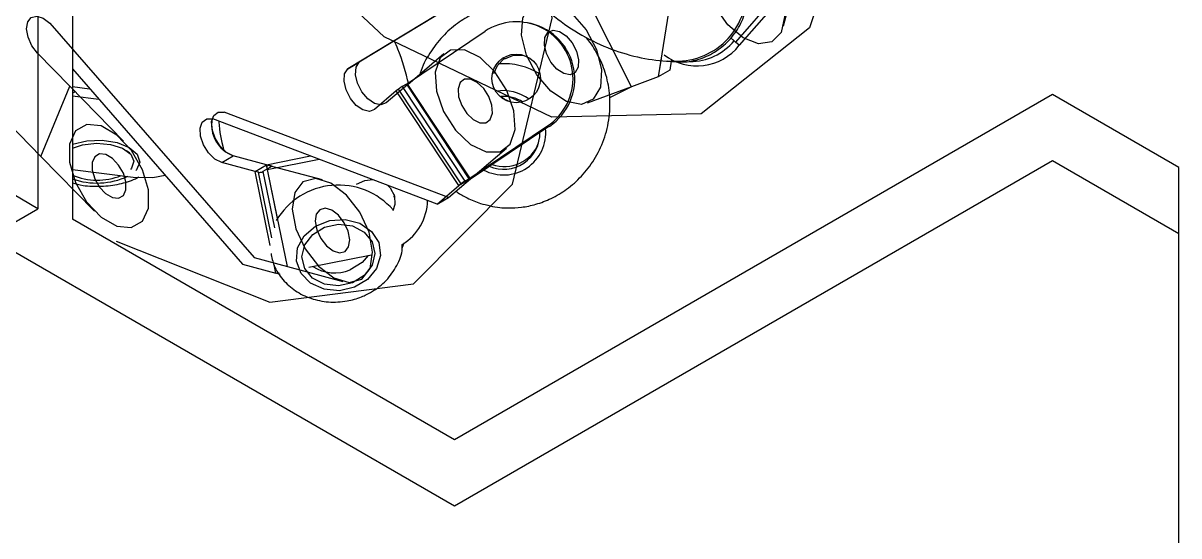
# Model space of a CAD drawing. Header units: millimetres. Extents: x 15 to 415, y 5 to 292.
# Drawn here: x 270.56 to 284.78, y 214 to 220.31 of the extents above; entities that cross this region are included whole.
import ezdxf

# ---------------------------------------------------------------- set-up
doc = ezdxf.new("R2010")
doc.units = ezdxf.units.MM
doc.linetypes.add('CENTERX2', pattern=[20.32, 12.7, -2.54, 2.54, -2.54])

msp = doc.modelspace()

# ---------------------------------------------------------------- linework, layer by layer
at = {"color": 7, "linetype": 'Continuous'}
for p, q in [((278.8287, 222.5713), (278.3705, 219.6461)), ((275.8659, 214.3687), (262.7138, 221.9613)), ((276.6489, 221.0126), (274.6935, 219.8274)), ((280.0888, 220.9552), (279.9091, 220.2691)), ((278.0421, 219.5254), (277.4153, 220.7721)), ((270.8883, 220.3064), (273.3986, 217.4248)), ((271.1324, 219.5326), (270.7363, 219.9368)), ((275.2902, 219.5553), (275.7352, 219.933)), ((270.7776, 218.6701), (271.1324, 219.5326)), ((271.1324, 219.5326), (271.7925, 218.8588)), ((275.2902, 219.5553), (275.0232, 219.3287)), ((276.0595, 218.3917), (275.2902, 219.5553)), ((278.0421, 219.5254), (277.4948, 219.3244)), ((278.3705, 219.6461), (278.0421, 219.5254)), ((275.7925, 218.1651), (273.0326, 219.2135)), ((270.3815, 219.0744), (270.7776, 218.6701)), ((270.7776, 218.6701), (271.4377, 217.9964)), ((273.5522, 218.5671), (273.1424, 218.6769)), ((276.0595, 218.3917), (276.5045, 218.7694)), ((273.8084, 217.315), (273.5522, 218.5671)), ((273.5522, 218.5671), (274.2352, 218.3842)), ((283.2198, 218.6141), (275.8659, 214.3687)), ((284.7755, 217.716), (283.2198, 218.6141)), ((275.7925, 218.1651), (276.0595, 218.3917)), ((284.7755, 209.2254), (284.7755, 217.716)), ((273.3986, 217.4248), (273.8084, 217.315)), ((273.8084, 217.315), (274.4914, 217.132))]:
    msp.add_line(p, q, dxfattribs=at)
at = {"color": 7, "linetype": 'Continuous', "lineweight": 25}
for p, q in [((271.1637, 221.1698), (271.1637, 217.8998)), ((276.6489, 221.0126), (274.6935, 219.8274)), ((280.0888, 220.9552), (279.3215, 220.0752)), ((270.7394, 220.9249), (270.7394, 218.0261)), ((276.5075, 220.931), (274.552, 219.7457)), ((280.1354, 220.9164), (279.3682, 220.0364)), ((276.8086, 220.3018), (276.7859, 220.3072)), ((275.2734, 219.5593), (276.2399, 220.2078)), ((279.2636, 220.1253), (279.3048, 220.089)), ((279.3215, 220.0752), (279.2641, 220.1257)), ((279.3048, 220.089), (279.3215, 220.0752)), ((278.0421, 219.5254), (277.8114, 219.9844)), ((279.3682, 220.0364), (279.3215, 220.0752)), ((274.552, 219.7457), (274.6935, 219.8274)), ((276.4824, 219.87), (276.4764, 219.8714)), ((278.4058, 219.8713), (278.3705, 219.6461)), ((278.5296, 219.8403), (278.5119, 219.7277)), ((278.5323, 219.8579), (278.5297, 219.8413)), ((271.1637, 219.7463), (273.2571, 217.3432)), ((278.5119, 219.7277), (278.3705, 219.6461)), ((271.1637, 219.5287), (271.3764, 219.5021)), ((275.2742, 219.5581), (275.2215, 219.5278)), ((275.2215, 219.5278), (275.9909, 218.3642)), ((275.2734, 219.5593), (276.0428, 218.3957)), ((278.0421, 219.5254), (277.7702, 219.3909)), ((278.3705, 219.6461), (278.0421, 219.5254)), ((271.1984, 219.4652), (271.1637, 219.5006)), ((271.1984, 219.4652), (271.1637, 219.4451)), ((271.1637, 219.4149), (271.4876, 219.3746)), ((275.1488, 219.4737), (274.8818, 219.2471)), ((275.1755, 219.4963), (275.1488, 219.4737)), ((275.9181, 218.3101), (275.1488, 219.4737)), ((275.9448, 218.3328), (275.1755, 219.4963)), ((283.2198, 219.4306), (275.8659, 215.1853)), ((284.7755, 218.5326), (283.2198, 219.4306)), ((270.7394, 218.0261), (268.8551, 219.1139)), ((275.6511, 218.0835), (272.8911, 219.1319)), ((276.0428, 218.3957), (277.0092, 219.0443)), ((276.0595, 218.3917), (277.0259, 219.0403)), ((277.0092, 219.0443), (277.0259, 219.0403)), ((277.0319, 219.0389), (277.0259, 219.0403)), ((273.0009, 218.5953), (273.1424, 218.6769)), ((273.5522, 218.5671), (273.1424, 218.6769)), ((273.5522, 218.5671), (274.0941, 218.6749)), ((273.4107, 218.4855), (273.0009, 218.5953)), ((273.4107, 218.4855), (273.5522, 218.5671)), ((273.6205, 218.5488), (273.5073, 218.4835)), ((273.6205, 218.5488), (273.5522, 218.5671)), ((273.5522, 218.5671), (273.5623, 218.5078)), ((273.5623, 218.5078), (274.2001, 218.6347)), ((284.7755, 210.0419), (284.7755, 218.5326)), ((271.1637, 218.5083), (271.913, 218.4149)), ((273.5975, 217.5729), (273.4107, 218.4855)), ((273.4517, 218.4745), (273.4107, 218.4855)), ((273.5623, 218.5078), (273.6853, 217.9068)), ((275.7925, 218.1651), (276.0595, 218.3917)), ((275.9181, 218.3101), (276.0595, 218.3917)), ((275.9909, 218.3642), (276.104, 218.4295)), ((276.0595, 218.3917), (276.0428, 218.3957)), ((276.104, 218.4295), (276.0595, 218.3917)), ((275.6511, 218.0835), (275.9181, 218.3101)), ((275.9448, 218.3328), (275.9181, 218.3101)), ((275.121, 218.1997), (275.119, 218.1664)), ((275.6511, 218.0835), (275.7925, 218.1651)), ((266.4968, 215.5769), (270.7394, 218.0261)), ((275.8659, 215.1853), (271.1637, 217.8998)), ((275.2224, 217.5408), (275.2447, 217.6085)), ((274.0712, 217.306), (274.843, 217.4595)), ((273.2571, 217.3432), (273.6669, 217.2334)), ((273.6669, 217.2334), (273.6459, 217.336)), ((273.7079, 217.2224), (273.6669, 217.2334))]:
    msp.add_line(p, q, dxfattribs=at)
at = {"color": 8, "linetype": 'Continuous', "lineweight": 25}
for p, q in [((273.6166, 217.6685), (273.4517, 218.4745)), ((273.5073, 218.4835), (273.6487, 217.7926)), ((273.7079, 217.2224), (273.7039, 217.242))]:
    msp.add_line(p, q, dxfattribs=at)
at = {"color": 7, "linetype": 'CENTERX2', "flags": 128}
for points in [[(270.4914, 227.1243), (270.315, 229.6069), (270.9409, 231.5231), (272.274, 232.5811), (274.1113, 232.6198), (276.173, 231.6334), (278.1453, 229.7719), (279.7279, 227.3189), (280.6799, 224.6478), (280.8563, 222.1651), (280.2304, 220.2489), (278.8973, 219.191), (277.0601, 219.1522), (274.9983, 220.1387), (273.026, 222.0001), (271.4434, 224.4531), (270.4914, 227.1243)], [(273.5934, 216.878), (275.3598, 217.1029), (276.5792, 218.3294), (277.0661, 220.3708), (276.7462, 222.9162), (275.6684, 225.5782), (273.9967, 227.9514), (271.9855, 229.6746), (269.9411, 230.4855), (268.1748, 230.2605), (266.9553, 229.034), (266.4685, 226.9926), (266.7883, 224.4472), (267.8662, 221.7853), (269.5379, 219.412), (271.5491, 217.6888), (273.5934, 216.878)], [(279.4464, 221.2527), (279.6345, 221.0935), (279.7916, 220.873), (279.8936, 220.6248), (279.9251, 220.3865), (279.8813, 220.1946), (279.7689, 220.0782), (279.6049, 220.0551), (279.4143, 220.1287), (279.2263, 220.2878), (279.0692, 220.5083), (278.9672, 220.7566), (278.9357, 220.9948), (278.9795, 221.1867), (279.0919, 221.3031), (279.2559, 221.3263), (279.4464, 221.2527)], [(277.4852, 220.2236), (277.6116, 219.982), (277.6725, 219.7352), (277.6587, 219.5208), (277.5722, 219.3713), (277.4262, 219.3096), (277.2429, 219.345), (277.0503, 219.4722), (276.8776, 219.6718), (276.7512, 219.9134), (276.6903, 220.1602), (276.7041, 220.3746), (276.7906, 220.5241), (276.9366, 220.5858), (277.1199, 220.5504), (277.3125, 220.4232), (277.4852, 220.2236)], [(275.7306, 219.2229), (275.8772, 218.9931), (276.0607, 218.8178), (276.2533, 218.7237), (276.4255, 218.7252), (276.5513, 218.8219), (276.6113, 218.9992), (276.5965, 219.2301), (276.5091, 219.4795), (276.3625, 219.7093), (276.179, 219.8846), (275.9864, 219.9786), (275.8141, 219.9772), (275.6884, 219.8805), (275.6284, 219.7031), (275.6432, 219.4722), (275.7306, 219.2229)], [(271.2041, 218.9834), (271.1298, 218.8203), (271.1295, 218.5975), (271.2031, 218.3489), (271.3394, 218.1122), (271.5176, 217.9235), (271.7108, 217.8116), (271.8893, 217.7935), (272.0262, 217.8719), (272.1004, 218.0349), (272.1008, 218.2577), (272.0272, 218.5064), (271.8909, 218.7431), (271.7126, 218.9317), (271.5195, 219.0436), (271.3409, 219.0618), (271.2041, 218.9834)], [(273.8687, 218.0223), (273.9134, 217.7795), (274.0266, 217.5335), (274.1911, 217.3216), (274.3818, 217.1762), (274.5697, 217.1194), (274.7261, 217.1599), (274.8273, 217.2914), (274.8579, 217.4939), (274.8132, 217.7367), (274.7, 217.9827), (274.5355, 218.1946), (274.3448, 218.34), (274.1569, 218.3968), (274.0004, 218.3563), (273.8992, 218.2248), (273.8687, 218.0223)]]:
    msp.add_lwpolyline(points, dxfattribs=at)
at = {"color": 7, "linetype": 'Continuous', "flags": 128}
for points in [[(270.7363, 219.9368), (270.6663, 220.0282), (270.6185, 220.1338), (270.6003, 220.2376), (270.6143, 220.3237), (270.6585, 220.379), (270.726, 220.3952), (270.8068, 220.3697), (270.8883, 220.3064)], [(277.3116, 220.0659), (277.3658, 219.9624), (277.3919, 219.8566), (277.3859, 219.7647), (277.3489, 219.7007), (277.2863, 219.6742), (277.2078, 219.6894), (277.1252, 219.7439), (277.0512, 219.8294), (276.997, 219.933), (276.9709, 220.0388), (276.9768, 220.1307), (277.0139, 220.1947), (277.0765, 220.2212), (277.155, 220.206), (277.2376, 220.1515), (277.3116, 220.0659)], [(275.0232, 219.3287), (274.9595, 219.3043), (274.8805, 219.3216), (274.7981, 219.3779), (274.7248, 219.4647), (274.6719, 219.5688), (274.6474, 219.6742), (274.6549, 219.765), (274.6935, 219.8274)], [(275.953, 219.2962), (276.0158, 219.1977), (276.0945, 219.1226), (276.177, 219.0823), (276.2509, 219.0829), (276.3047, 219.1244), (276.3305, 219.2004), (276.3241, 219.2993), (276.2867, 219.4062), (276.2239, 219.5047), (276.1452, 219.5798), (276.0627, 219.6201), (275.9888, 219.6195), (275.935, 219.578), (275.9092, 219.502), (275.9156, 219.4031), (275.953, 219.2962)], [(273.1424, 218.6769), (273.0598, 218.7183), (272.9814, 218.7943), (272.9192, 218.8933), (272.8825, 219.0001), (272.8771, 219.0986), (272.9037, 219.1738), (272.9583, 219.2141), (273.0326, 219.2135)], [(271.439, 218.6658), (271.4072, 218.5959), (271.407, 218.5004), (271.4385, 218.3939), (271.4969, 218.2924), (271.5734, 218.2116), (271.6561, 218.1636), (271.7326, 218.1558), (271.7913, 218.1895), (271.8231, 218.2593), (271.8233, 218.3548), (271.7917, 218.4614), (271.7333, 218.5628), (271.6569, 218.6437), (271.5741, 218.6916), (271.4976, 218.6994), (271.439, 218.6658)], [(274.1513, 217.8713), (274.1705, 217.7673), (274.219, 217.6618), (274.2895, 217.571), (274.3712, 217.5087), (274.4517, 217.4844), (274.5188, 217.5017), (274.5622, 217.5581), (274.5753, 217.6449), (274.5561, 217.7489), (274.5076, 217.8544), (274.4371, 217.9452), (274.3554, 218.0075), (274.2748, 218.0318), (274.2078, 218.0145), (274.1644, 217.9581), (274.1513, 217.8713)]]:
    msp.add_lwpolyline(points, dxfattribs=at)
at = {"color": 7, "linetype": 'Continuous', "lineweight": 25, "flags": 128}
for points in [[(274.9491, 219.3042), (274.8805, 219.3216), (274.7981, 219.3779), (274.7248, 219.4647), (274.6719, 219.5688), (274.6474, 219.6742), (274.6549, 219.765), (274.6935, 219.8274)], [(276.3504, 219.6868), (276.3939, 219.7887), (276.4764, 219.8714)], [(276.4824, 219.87), (276.59, 219.9148), (276.705, 219.915)], [(274.8818, 219.2471), (274.8181, 219.2227), (274.7391, 219.24), (274.6566, 219.2963), (274.5834, 219.3831), (274.5305, 219.4871), (274.5059, 219.5926), (274.5135, 219.6834), (274.552, 219.7457)], [(276.5638, 219.3323), (276.4749, 219.3727), (276.4337, 219.4062)], [(273.0009, 218.5953), (272.9183, 218.6367), (272.84, 218.7127), (272.7777, 218.8116), (272.7411, 218.9185), (272.7357, 219.017), (272.7623, 219.0921), (272.8169, 219.1325), (272.8911, 219.1319)], [(271.1637, 218.7718), (271.2893, 218.8136), (271.4607, 218.8329), (271.6336, 218.8178), (271.7817, 218.7703), (271.8824, 218.6979), (271.9204, 218.6115), (271.8899, 218.5243), (271.8772, 218.5094)], [(271.8726, 218.7084), (271.8428, 218.7305), (271.8296, 218.7432)], [(271.913, 218.4149), (272.155, 218.4121), (272.3041, 218.4372)], [(274.66, 218.3271), (274.7604, 218.3732), (274.8606, 218.3838)], [(275.0399, 218.3157), (275.0744, 218.2815), (275.1252, 218.1865)], [(275.1252, 218.1865), (275.1318, 218.0797), (275.107, 218.0017)], [(274.6352, 217.0602), (274.4483, 217.0183), (274.2598, 217.0356), (274.0952, 217.1097), (273.9768, 217.2307), (273.9205, 217.3822), (273.9339, 217.5437), (274.0153, 217.6934), (274.1535, 217.8111), (274.3301, 217.8809), (274.521, 217.8934), (274.7006, 217.8469), (274.8446, 217.7477), (274.9334, 217.6091), (274.9553, 217.4499), (274.907, 217.2916), (274.7953, 217.1556), (274.6352, 217.0602)], [(274.608, 217.1146), (274.4364, 217.0779), (274.2648, 217.0989), (274.1195, 217.1742), (274.0224, 217.2926), (273.9885, 217.4359), (274.0228, 217.5823), (274.1201, 217.7096), (274.2657, 217.7983), (274.4373, 217.835), (274.6088, 217.8141), (274.7542, 217.7387), (274.8512, 217.6204), (274.8851, 217.4771), (274.8508, 217.3306), (274.7535, 217.2034), (274.608, 217.1146)], [(274.802, 217.4514), (274.7276, 217.365), (274.5821, 217.2762)]]:
    msp.add_lwpolyline(points, dxfattribs=at)
at = {"color": 8, "linetype": 'Continuous', "lineweight": 25, "flags": 128}
msp.add_lwpolyline([(271.1637, 218.8185), (271.1664, 218.8195), (271.34, 218.8606), (271.5313, 218.8674), (271.7143, 218.8389), (271.8645, 218.7789), (271.9614, 218.6956), (271.992, 218.6002), (271.9522, 218.5056), (271.9454, 218.4978)], dxfattribs=at)
at = {"color": 7, "linetype": 'Continuous', "lineweight": 25}
msp.add_circle((276.6238, 219.6278), 0.2987, dxfattribs=at)
for centre, radius, start, end in [((278.5921, 220.7048), 0.8658, 272.11022, 8.77943), ((276.625, 219.6263), 0.6974, 303.42877, 123.51567), ((276.6438, 219.6214), 0.7, 303.67521, 76.37715), ((278.7566, 220.5544), 0.7191, 270.30184, 319.67457), ((278.8463, 220.4447), 0.6627, 232.43532, 321.96473), ((276.474, 218.9826), 0.8266, 57.51883, 94.66258), ((275.407, 219.2063), 0.3711, 119.98811, 128.60868), ((276.4649, 218.9545), 0.4527, 57.83784, 93.94017), ((273.2799, 219.0557), 0.403, 168.87151, 250.04145), ((276.4686, 218.9597), 0.4477, 246.83279, 0.89636), ((276.479, 218.9935), 0.4487, 250.20919, 339.59467), ((271.4705, 219.1702), 0.7922, 247.21504, 291.61967), ((273.467, 218.5561), 0.083, 259.36451, 299.04192), ((274.4379, 217.4266), 0.8905, 41.13861, 149.2908), ((276.1764, 218.0428), 0.3711, 119.98811, 128.60868), ((274.8833, 218.1424), 0.6507, 301.42864, 358.73336), ((274.3899, 217.7429), 0.5047, 237.79255, 292.38536), ((273.721, 217.2766), 0.0557, 256.40147, 269.84094)]:
    msp.add_arc(centre, radius, start, end, dxfattribs=at)
at = {"color": 8, "linetype": 'Continuous', "lineweight": 25}
for centre, radius, start, end in [((276.4646, 218.9539), 0.5246, 52.80539, 99.51804), ((276.468, 218.9606), 0.5196, 241.9584, 5.77075), ((271.4663, 219.2579), 0.9163, 250.71474, 294.57256)]:
    msp.add_arc(centre, radius, start, end, dxfattribs=at)
at = {"color": 7, "linetype": 'Continuous', "lineweight": 25}
for points, knots in [([(276.5658, 220.9622), (276.6408, 220.8603), (276.7944, 220.6517), (277.0913, 220.3793), (277.4278, 220.1499), (277.7913, 219.9792), (278.1608, 219.873), (278.44, 219.839), (278.5883, 219.8395), (278.6248, 219.8396)], [0, 0, 0, 0, 0.1518559, 0.3105984, 0.4707125, 0.6311385, 0.7908052, 0.9485285, 1, 1, 1, 1]), ([(278.4877, 219.8437), (278.5577, 219.8355), (278.7, 219.819), (278.916, 219.8702), (279.116, 219.9748), (279.2846, 220.1314), (279.4085, 220.3281), (279.4737, 220.5499), (279.4832, 220.7582), (279.443, 220.8787), (279.4267, 220.9275)], [0, 0, 0, 0, 0.1239506, 0.2518032, 0.3810202, 0.5117155, 0.6436846, 0.7764743, 0.9094018, 1, 1, 1, 1]), ([(277.0294, 220.4502), (277.0066, 220.4601), (276.9095, 220.5023), (276.7691, 220.527), (276.6, 220.5377), (276.4491, 220.5287), (276.2684, 220.4908), (276.0792, 220.4181), (275.8886, 220.3036), (275.7073, 220.1442), (275.5553, 219.9382), (275.4628, 219.7748), (275.4403, 219.6782), (275.4384, 219.67)], [0, 0, 0, 0, 0.0331796, 0.1417961, 0.1869001, 0.2651531, 0.3519368, 0.4529292, 0.5677204, 0.6959831, 0.8361853, 0.9860537, 1, 1, 1, 1]), ([(275.3018, 219.5565), (275.2643, 219.705), (275.2177, 219.8899), (275.1394, 220.0556), (275.124, 220.0883)], [0, 0, 0, 0, 0.8029844, 1, 1, 1, 1]), ([(276.1841, 218.0914), (276.2631, 218.0708), (276.375, 218.0416), (276.5449, 218.0328), (276.6956, 218.0412), (276.8764, 218.0792), (277.0655, 218.1519), (277.2563, 218.2664), (277.4366, 218.4261), (277.5929, 218.6309), (277.7111, 218.8762), (277.7781, 219.1533), (277.7822, 219.4339), (277.7298, 219.6969), (277.6316, 219.9203), (277.5408, 220.0691), (277.4752, 220.1344), (277.4654, 220.1441)], [0, 0, 0, 0, 0.0650874, 0.0921155, 0.1390078, 0.191012, 0.2515308, 0.3203183, 0.3971784, 0.4811931, 0.5710003, 0.6650892, 0.7618379, 0.8446252, 0.9208385, 0.9881621, 1, 1, 1, 1]), ([(272.9653, 219.1037), (272.9655, 219.0995), (272.9696, 218.9823), (272.9966, 218.8663), (273.0226, 218.7545)], [0, 0, 0, 0, 0.0357683, 1, 1, 1, 1]), ([(271.1637, 218.3438), (271.2069, 218.3324), (271.3197, 218.3028), (271.5216, 218.2976), (271.743, 218.3244), (271.896, 218.3727), (271.9711, 218.4104), (271.987, 218.4184)], [0, 0, 0, 0, 0.1607547, 0.4191249, 0.6790095, 0.9318357, 1, 1, 1, 1]), ([(275.8832, 218.2422), (275.8879, 218.2386), (275.9297, 218.2063), (276.0287, 218.1508), (276.1292, 218.1124), (276.1841, 218.0914)], [0, 0, 0, 0, 0.0536047, 0.4833222, 1, 1, 1, 1]), ([(273.6076, 217.4776), (273.6177, 217.427), (273.641, 217.3097), (273.7472, 217.1496), (273.9027, 217.0101), (274.0969, 216.9155), (274.3158, 216.8716), (274.5297, 216.8827), (274.708, 216.9331), (274.8742, 217.0143), (275.0335, 217.1386), (275.161, 217.3233), (275.2252, 217.4813), (275.2228, 217.5707), (275.2223, 217.5875)], [0, 0, 0, 0, 0.0697922, 0.1619086, 0.2539489, 0.3474163, 0.4428999, 0.5402127, 0.6189413, 0.6788395, 0.7784806, 0.8785804, 0.977177, 1, 1, 1, 1])]:
    msp.add_open_spline(points, degree=3, knots=knots, dxfattribs=at)

doc.saveas('drawing.dxf')
